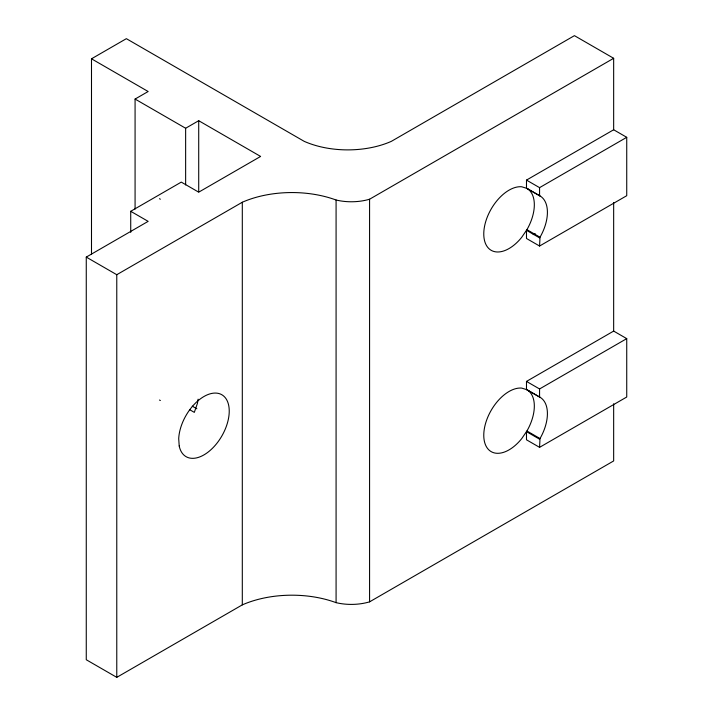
<?xml version="1.0" encoding="UTF-8"?>
<svg xmlns="http://www.w3.org/2000/svg" width="713" height="713" viewBox="0 0 713 713"><rect width="100%" height="100%" fill="white"/><g stroke="black" fill="none" stroke-linecap="round" stroke-linejoin="round"><path stroke-width="1.07" d="M198.08 399.191L197.465 403.291L194.319 412.372L189.729 409.725M526.925 188.392A35.748 20.641 -60 0 1 526.925 229.675L521.693 237.331A35.748 20.641 -60 0 1 483.77 233.944A35.748 20.641 -60 0 1 521.693 186.77L526.925 188.392L540.008 195.941A35.748 20.641 -60 0 1 540.008 237.224L539.563 246.03L526.488 238.481L526.488 230.317L539.563 237.866M526.925 389.708A35.748 20.641 -60 0 1 526.925 430.991L521.693 438.655A35.748 20.641 -60 0 1 483.77 435.269A35.748 20.641 -60 0 1 521.693 388.095L526.925 389.708L540.008 397.257A35.748 20.641 -60 0 1 540.008 438.54L539.563 447.345L526.488 439.796L526.488 431.641L539.563 439.19M91.496 254.559L91.496 58.805L126.361 38.671L304.193 141.343A71.603 41.345 0 0 0 391.366 141.343L574.428 35.65L613.661 58.297L613.661 129.766L526.488 180.095L526.488 188.25L540.008 195.941M135.078 209.096L135.078 99.062L148.152 91.514L91.496 58.805M135.078 99.062L185.638 128.251L198.713 120.702L260.61 156.441L198.713 192.171L181.28 182.109L130.72 211.298L130.729 232.385M613.661 403.763L613.661 460.937L369.575 601.852A39.83 22.994 0 0 1 336.081 602.654A81.835 47.245 0 0 0 242.304 604.874L116.772 677.35L86.264 659.739L86.264 257.099L148.152 221.36L130.72 211.298M86.264 257.099L116.772 274.71L242.304 202.242A81.835 47.245 0 0 1 336.081 200.014A39.83 22.994 0 0 0 369.575 199.221L613.661 58.297M526.488 180.095L539.563 187.644L626.736 137.315L626.736 195.701L539.563 246.03M533.19 234.604L535.106 233.499M540.008 397.257L526.488 389.574L526.488 381.41L613.661 331.082L626.736 338.63L626.736 397.016L539.563 447.345M526.488 381.41L539.563 388.959L626.736 338.63M613.661 129.766L626.736 137.315M526.925 229.675L540.008 237.224M159.489 198.713L160.363 199.221M526.925 430.991L540.008 438.54M192.26 406.152L196.85 408.799M159.489 400.029L160.363 400.537M613.661 202.554L613.661 331.082M539.563 187.644L539.563 195.808M539.563 388.959L539.563 397.123M369.575 199.221L369.575 601.852M336.081 200.014L336.081 602.654M242.304 202.242L242.304 604.874M198.713 120.702L198.713 191.842M185.638 128.251L185.638 184.943M116.772 274.71L116.772 677.35M179.213 445.999L178.705 438.691A35.748 20.641 -60 0 1 215.861 393.077A35.748 20.641 -60 0 1 219.123 440.295A35.748 20.641 -60 0 1 179.213 445.999"/></g></svg>
